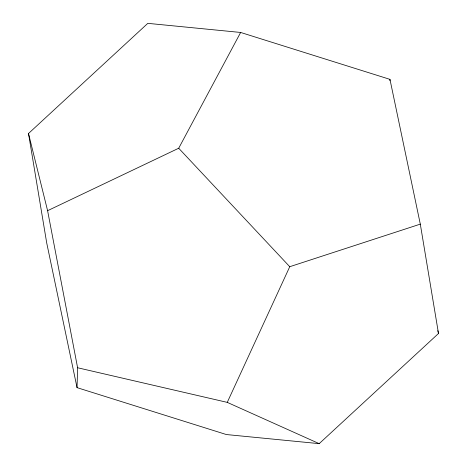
<?xml version="1.0" encoding="UTF-8"?>
<svg xmlns="http://www.w3.org/2000/svg" width="467" height="467" viewBox="0 0 467 467"><rect width="100%" height="100%" fill="white"/><g stroke="black" fill="none" stroke-linecap="round" stroke-linejoin="round"><path stroke-width="0.7" d="M77.043 387.639L77.604 367.757L47.599 210.693L28.499 133.509L147.805 23.35L240.645 32.456L389.957 79.361L420.306 224.131L438.501 333.491L319.194 443.65L226.355 434.543L77.043 387.639L46.694 242.869L28.499 133.509M389.916 80.779L389.957 79.361M77.604 367.757L227.26 402.373L289.75 266.704L420.306 224.131M47.599 210.693L178.709 148.237L240.645 32.456M227.26 402.373L319.194 443.65M178.709 148.237L289.75 266.704M437.801 330.659L438.501 333.491"/></g></svg>
